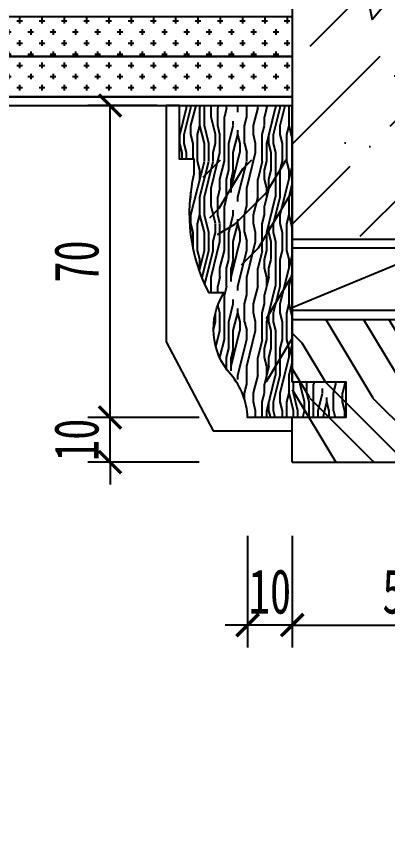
# Model space of a CAD drawing. Header units: millimetres. Extents: x 51249 to 2766742, y -599687 to -1280.
# Drawn here: x 63244.4 to 63327.7, y -125941.7 to -125756.3 of the extents above; entities that cross this region are included whole.
import ezdxf

# ---------------------------------------------------------------- set-up
doc = ezdxf.new("R2010")
doc.units = ezdxf.units.MM
doc.header["$LTSCALE"] = 10
doc.header["$PDMODE"] = 3
for name, color, linetype in [('0-bh(填充)', 251, 'Continuous'), ('A-土建墙（含管井、立管）', 6, 'Continuous'), ('D-Detail(节点图层)', 134, 'Continuous'), ('D-节点填充', 250, 'Continuous'), ('D-造型粗线', 4, 'Continuous'), ('D-造型细线', 146, 'Continuous'), ('E-立面填充', 250, 'Continuous'), ('E-立面轮廓线', 4, 'Continuous'), ('E-顶面轮廓线', 4, 'Continuous'), ('P-门套', 3, 'Continuous'), ('PM-FURN', 7, 'Continuous'), ('W-尺寸', 5, 'Continuous'), ('填充', 8, 'Continuous'), ('完成面-石材', 55, 'Continuous')]:
    doc.layers.add(name, color=color, linetype=linetype)
doc.styles.add('DIM', font='SimSun.ttf', dxfattribs={"width": 0.7})
doc.dimstyles.new('25', dxfattribs={"dimscale": 25, "dimtxt": 2, "dimasz": 1, "dimexe": 1, "dimexo": 1, "dimgap": 0.5, "dimtad": 1, "dimdec": 0, "dimzin": 0, "dimdsep": 46, "dimtxsty": 'DIM', "dimblk": 'ARCHTICK', "dimcen": 0, "dimclrd": 5, "dimclre": 5, "dimclrt": 35, "dimadec": 0, "dimazin": 0, "dimtfac": 0.5, "dimtdec": 0, "dimtix": 1, "dimtmove": 2, "dimatfit": 2, "dimldrblk": 'A', "dimfxl": 0, "dimtolj": 1, "dimtzin": 0, "dimlwd": -1, "dimlwe": -1, "dimarcsym": 0})
doc.dimstyles.new('5', dxfattribs={"dimscale": 5, "dimtxt": 2, "dimasz": 1, "dimexe": 1, "dimexo": 1, "dimgap": 0.5, "dimtad": 1, "dimdec": 0, "dimrnd": 5, "dimzin": 0, "dimdsep": 46, "dimtxsty": 'DIM', "dimblk": 'ARCHTICK', "dimcen": 0, "dimclrd": 5, "dimclre": 5, "dimclrt": 35, "dimadec": 0, "dimazin": 0, "dimtfac": 0.5, "dimtdec": 0, "dimtix": 1, "dimtmove": 2, "dimatfit": 2, "dimldrblk": 'A', "dimfxl": 0, "dimtolj": 1, "dimtzin": 0, "dimlwd": -1, "dimlwe": -1, "dimarcsym": 0})

# ---------------------------------------------------------------- blocks, each defined once
blk = doc.blocks.new('A$C2AE5601B')
at = {"layer": 'E-立面填充', "ltscale": 0.15}
h = blk.add_hatch(dxfattribs=at)
h.set_pattern_fill('PANEL', color=256, scale=20, style=0, pattern_type=2)
h.set_pattern_definition([(0, (124361.177, -14776.057), (0, 20), [4, -6, 2, -8]), (0, (124375.177, -14775.557), (0, 20), [4, -16]), (0, (124373.177, -14774.557), (0, 20), [2, -18]), (0, (124362.177, -14774.057), (0, 20), [1, -14, 1, -4]), (0, (124369.177, -14773.057), (0, 20), [4, -6, 1, -9]), (0, (124364.177, -14772.557), (0, 20), [3, -17]), (0, (124369.177, -14772.057), (0, 20), [6, -14]), (0, (124363.177, -14771.557), (0, 20), [4, -16]), (0, (124371.177, -14771.057), (0, 20), [10, -10]), (0, (124365.177, -14770.057), (0, 20), [2, -6, 4, -8]), (0, (124379.177, -14769.557), (0, 20), [4, -16]), (0, (124375.177, -14769.057), (0, 20), [2, -18]), (0, (124371.177, -14768.557), (0, 20), [2, -18]), (0, (124361.177, -14768.057), (0, 20), [4, -16]), (0, (124371.177, -14767.557), (0, 20), [4, -16]), (0, (124371.177, -14766.557), (0, 20), [4, -4, 4, -8]), (0, (124367.177, -14765.557), (0, 20), [2, -10, 4, -4]), (0, (124371.177, -14765.057), (0, 20), [6, -14]), (0, (124371.177, -14764.057), (0, 20), [4, -16]), (0, (124363.177, -14763.557), (0, 20), [6, -8, 2, -4]), (0, (124363.177, -14762.557), (0, 20), [10, -10]), (0, (124375.177, -14762.057), (0, 20), [2, -18]), (0, (124369.177, -14761.557), (0, 20), [4, -16]), (0, (124365.177, -14761.057), (0, 20), [2, -8, 2, -8]), (0, (124363.177, -14760.557), (0, 20), [2, -6, 4, -8]), (0, (124367.177, -14760.057), (0, 20), [2, -10, 2, -6]), (0, (124371.177, -14759.557), (0, 20), [6, -14]), (0, (124363.177, -14758.557), (0, 20), [4, -16]), (0, (124373.177, -14758.057), (0, 20), [2, -18]), (0, (124377.177, -14757.557), (0, 20), [2, -18]), (14.0362435, (124375.1767, -14774.557), (20, -7e-10), [2.06, -80.4021105]), (14.0362435, (124377.1767, -14770.057), (20, -7e-10), [2.06, -80.4021105]), (14.0362435, (124375.1767, -14758.057), (20, -7e-10), [2.06, -80.4021105]), (14.0362435, (124369.1767, -14765.557), (20, -7e-10), [2.06, -80.4021105]), (14.0362435, (124373.1767, -14762.557), (20, -7e-10), [2.06, -80.4021105]), (14.0362435, (124375.1767, -14764.057), (20, -7e-10), [2.06, -80.4021105]), (14.0362435, (124365.1767, -14760.557), (20, -7e-10), [2.06, -80.4021105]), (14.0362435, (124373.1767, -14761.557), (20, -7e-10), [2.06, -80.4021105]), (14.0362435, (124377.1767, -14769.057), (20, -7e-10), [4.12, -78.3421105]), (14.0362435, (124375.1767, -14767.557), (20, -7e-10), [4.12, -78.3421105]), (14.0362435, (124375.1767, -14766.557), (20, -7e-10), [4.12, -78.3421105]), (165.9637565, (124369.1767, -14773.057), (-20, -7e-10), [2.06, -4.12, 2.06, -74.2221105]), (165.9637565, (124365.1767, -14770.057), (-20, -7e-10), [2.06, -80.4021105]), (165.9637565, (124365.1767, -14761.057), (-20, -7e-10), [4.12, -78.3421105]), (194.0362435, (124375.1767, -14775.557), (-20, 7e-10), [2.06, -80.4021105]), (345.9637565, (124379.1767, -14775.557), (20, 7e-10), [2.06, -80.4021105]), (345.9637565, (124373.1767, -14768.557), (20, 7e-10), [2.06, -80.4021105]), (345.9637565, (124377.1767, -14765.057), (20, 7e-10), [2.06, -80.4021105]), (345.9637565, (124369.1767, -14763.557), (20, 7e-10), [2.06, -80.4021105]), (345.9637565, (124367.1767, -14761.057), (20, 7e-10), [2.06, -80.4021105]), (345.9637565, (124369.1767, -14760.057), (20, 7e-10), [2.06, -80.4021105]), (345.9637565, (124369.1767, -14763.557), (20, 7e-10), [2.06, -80.4021105]), (345.9637565, (124375.1767, -14760.557), (20, 7e-10), [8.24, -74.2221105]), (345.9637565, (124363.1767, -14774.057), (20, 7e-10), [8.24, -74.2221105]), (345.9637565, (124365.1767, -14772.557), (20, 7e-10), [8.24, -74.2221105]), (345.9637565, (124367.1767, -14771.557), (20, 7e-10), [2.06, -4.12, 4.12, -72.1621105]), (345.9637565, (124367.1767, -14770.057), (20, 7e-10), [4.12, -4.12, 4.12, -70.1021105]), (345.9637565, (124365.1767, -14768.057), (20, 7e-10), [8.24, -74.2221105]), (345.9637565, (124363.1767, -14766.557), (20, 7e-10), [8.24, -74.2221105]), (345.9637565, (124363.1767, -14765.557), (20, 7e-10), [8.24, -74.2221105]), (345.9637565, (124377.1767, -14759.557), (20, 7e-10), [2.06, -80.4021105]), (345.9637675, (124379.1767, -14757.557), (20, 3.84e-06), [4.12, -78.3421105]), (345.9637675, (124367.1767, -14758.557), (20, 3.84e-06), [4.12, -78.3421105]), (345.9637575, (124365.1767, -14776.057), (20, 3.5e-07), [8.24, -74.2221105]), (345.9637575, (124377.1767, -14762.057), (20, 3.5e-07), [6.18, -76.2821105]), (345.9637575, (124379.1767, -14763.557), (20, 3.5e-07), [12.36, -70.1021105])])
h.paths.add_polyline_path([(73, 37.31), (61, 37.31), (61, 33.97), (57.67, 33.97, 0.180635), (31, 30.65), (31, 27.32, 0.333169), (12.64, 25.77, -0.167877), (3, 22), (3, 12), (3, 0), (11, 0), (11, 12), (73, 12)])
at = {"color": 2}
blk.add_lwpolyline([(3, 12), (3, 22, 0.167877), (12.64, 25.77, -0.333169), (31, 27.32), (31, 30.65, -0.180635), (57.67, 33.97), (61, 33.97), (61, 37.31), (73, 37.31), (73, 12), (11, 12), (11, 0), (3, 0), (3, 12), (3, 22)], format="xyb", dxfattribs=at)
at = {"layer": 'PM-FURN', "color": 8}
blk.add_lwpolyline([(73, 37.31), (73, 40.31), (20, 40.31), (0, 29.74), (0, 12)], dxfattribs=at)
at = {"layer": '完成面-石材'}
blk.add_lwpolyline([(11, 12), (73, 12)], dxfattribs=at)
blk = doc.blocks.new('sssd2')
at = {"layer": '0-bh(填充)', "color": 1, "ltscale": 0.15, "xscale": -1, "rotation": 270}
blk.add_blockref('A$C2AE5601B', (-93771.33, -23051.41), dxfattribs=at)
blk = doc.blocks.new('*U91')
at = {"layer": 'D-节点填充'}
h = blk.add_hatch(dxfattribs=at)
h.set_pattern_fill('CROSS,_O', color=256, scale=10)
h.set_pattern_definition([(0, (319.505, 412.277), (2.5, 2.5), [1.25, -3.75]), (90, (320.13, 411.652), (-2.5, 2.5), [1.25, -3.75])])
h.paths.add_polyline_path([(0, 9), (0, 0), (176.16, 0), (176.16, 9)])
blk.add_lwpolyline([(0, 9), (0, 0), (176.16, 0), (176.16, 9)], close=True)
blk = doc.blocks.new('_ArchTick')
at = {"color": 0, "linetype": 'ByBlock', "const_width": 0.15}
blk.add_lwpolyline([(-0.5, -0.5), (0.5, 0.5)], dxfattribs=at)
blk = doc.blocks.new('*D100')
at = {"layer": 'Defpoints', "color": 0, "ltscale": 0.15}
for p in [(63306.28, -125856.32), (63356.28, -125856.32), (63356.28, -125892.9)]:
    blk.add_point(p, dxfattribs=at)
at = {"layer": 'W-尺寸', "color": 5, "ltscale": 0.15}
for p, q in [((63306.28, -125872.9), (63306.28, -125897.9)), ((63356.28, -125872.9), (63356.28, -125897.9)), ((63306.28, -125892.9), (63356.28, -125892.9))]:
    blk.add_line(p, q, dxfattribs=at)
at = {"layer": 'W-尺寸', "color": 5, "ltscale": 0.15, "xscale": 5, "yscale": 5, "zscale": 5, "rotation": 180}
blk.add_blockref('_ArchTick', (63306.28, -125892.9), dxfattribs=at)
at = {"layer": 'W-尺寸', "color": 5, "ltscale": 0.15, "xscale": 5, "yscale": 5, "zscale": 5}
blk.add_blockref('_ArchTick', (63356.28, -125892.9), dxfattribs=at)
at = {"layer": 'W-尺寸', "color": 35, "ltscale": 0.15, "insert": (63331.28, -125885.4), "char_height": 10, "attachment_point": 5, "style": 'DIM'}
blk.add_mtext('\\A1;50', dxfattribs=at)
blk = doc.blocks.new('A')
for p, q in [((-1.4351, 1.1477), (-1.0896, 1.4375)), ((-1.0896, 1.4375), (0, 0)), ((-1.4351, 1.1477), (-0.3688, 0)), ((-0.3688, 0), (-2.1271, 0)), ((-1.4351, -1.1477), (-0.3688, 0)), ((-1.0896, -1.4375), (0, 0)), ((-1.4351, -1.1477), (-1.0896, -1.4375))]:
    blk.add_line(p, q)
for points in [[(-1.4351, 1.1477), (-1.0896, 1.4375), (-0.3688, 0), (0, 0)], [(-1.4351, -1.1477), (-1.0896, -1.4375), (-0.3688, 0), (0, 0)]]:
    blk.add_solid(points)
blk = doc.blocks.new('*D101')
at = {"layer": 'Defpoints', "color": 0, "ltscale": 0.15}
for p in [(63296.27, -125854.18), (63306.28, -125856.32), (63296.27, -125892.9)]:
    blk.add_point(p, dxfattribs=at)
at = {"layer": 'W-尺寸', "color": 5, "ltscale": 0.15}
for p, q in [((63296.27, -125872.9), (63296.27, -125897.9)), ((63306.28, -125872.9), (63306.28, -125897.9)), ((63296.27, -125892.9), (63291.27, -125892.9)), ((63306.28, -125892.9), (63296.27, -125892.9)), ((63306.28, -125892.9), (63311.28, -125892.9))]:
    blk.add_line(p, q, dxfattribs=at)
at = {"layer": 'W-尺寸', "color": 5, "ltscale": 0.15, "xscale": 5, "yscale": 5, "zscale": 5}
blk.add_blockref('_ArchTick', (63296.27, -125892.9), dxfattribs=at)
at = {"layer": 'W-尺寸', "color": 5, "ltscale": 0.15, "xscale": 5, "yscale": 5, "zscale": 5, "rotation": 180}
blk.add_blockref('_ArchTick', (63306.28, -125892.9), dxfattribs=at)
at = {"layer": 'W-尺寸', "color": 35, "ltscale": 0.15, "insert": (63301.28, -125885.4), "char_height": 10, "attachment_point": 5, "style": 'DIM'}
blk.add_mtext('\\A1;10', dxfattribs=at)
blk = doc.blocks.new('*D103')
at = {"layer": 'Defpoints', "color": 0, "ltscale": 0.15}
for p in [(63265.41, -125846.32), (63306.27, -125846.32), (63306.27, -125856.32)]:
    blk.add_point(p, dxfattribs=at)
at = {"layer": 'W-尺寸', "color": 5, "ltscale": 0.15}
for p, q in [((63265.41, -125846.32), (63265.41, -125841.32)), ((63285.41, -125846.32), (63260.41, -125846.32)), ((63265.41, -125856.32), (63265.41, -125846.32)), ((63285.41, -125856.32), (63260.41, -125856.32)), ((63265.41, -125856.32), (63265.41, -125861.32))]:
    blk.add_line(p, q, dxfattribs=at)
at = {"layer": 'W-尺寸', "color": 5, "ltscale": 0.15, "xscale": 5, "yscale": 5, "zscale": 5}
for p, rotation in [((63265.41, -125846.32), 270), ((63265.41, -125856.32), 90)]:
    blk.add_blockref('_ArchTick', p, dxfattribs=dict(at, rotation=rotation))
at = {"layer": 'W-尺寸', "color": 35, "ltscale": 0.15, "insert": (63257.91, -125851.32), "char_height": 10, "attachment_point": 5, "rotation": 90, "style": 'DIM'}
blk.add_mtext('\\A1;10', dxfattribs=at)
blk = doc.blocks.new('*D104')
at = {"layer": 'Defpoints', "color": 0, "ltscale": 0.15}
for p in [(63265.41, -125776.32), (63280.97, -125776.32), (63306.27, -125846.32)]:
    blk.add_point(p, dxfattribs=at)
at = {"layer": 'W-尺寸', "color": 5, "ltscale": 0.15}
for p, q in [((63275.97, -125776.32), (63260.41, -125776.32)), ((63265.41, -125846.32), (63265.41, -125776.32)), ((63285.41, -125846.32), (63260.41, -125846.32))]:
    blk.add_line(p, q, dxfattribs=at)
at = {"layer": 'W-尺寸', "color": 5, "ltscale": 0.15, "xscale": 5, "yscale": 5, "zscale": 5}
for p, rotation in [((63265.41, -125776.32), 90), ((63265.41, -125846.32), 270)]:
    blk.add_blockref('_ArchTick', p, dxfattribs=dict(at, rotation=rotation))
at = {"layer": 'W-尺寸', "color": 35, "ltscale": 0.15, "insert": (63257.91, -125811.32), "char_height": 10, "attachment_point": 5, "rotation": 90, "style": 'DIM'}
blk.add_mtext('\\A1;70', dxfattribs=at)
blk = doc.blocks.new('*D1063')
at = {"layer": 'D-Detail(节点图层)', "color": 5, "ltscale": 0.15}
for p, q in [((2766616.97, -121582.06), (2766741.97, -121582.06)), ((2766716.97, -121582.06), (2766716.97, -599673.13)), ((2766698.33, -599673.13), (2766741.97, -599673.13))]:
    blk.add_line(p, q, dxfattribs=at)
at = {"layer": 'Defpoints', "color": 0, "ltscale": 0.15}
for p in [(55453.76, -121582.06), (2766673.33, -599673.13), (2766716.97, -599673.13)]:
    blk.add_point(p, dxfattribs=at)
at = {"layer": 'D-Detail(节点图层)', "color": 5, "ltscale": 0.15, "xscale": 25, "yscale": 25, "zscale": 25}
for p, rotation in [((2766716.97, -121582.06), 90), ((2766716.97, -599673.13), 270)]:
    blk.add_blockref('_ArchTick', p, dxfattribs=dict(at, rotation=rotation))
at = {"layer": 'D-Detail(节点图层)', "color": 35, "ltscale": 0.15, "insert": (2766679.47, -360627.6), "char_height": 50, "attachment_point": 5, "rotation": 90, "style": 'DIM'}
blk.add_mtext('\\A1;478091', dxfattribs=at)

msp = doc.modelspace()

# ---------------------------------------------------------------- hatches: boundary and pattern name
at = {"layer": 'D-节点填充'}
h = msp.add_hatch(dxfattribs=at)
h.set_pattern_fill('ANSI36', color=256, scale=8, style=0)
h.set_pattern_definition([(225, (380322.253, -247418.566), (-6.7351921, -24.69570433), [31.75, -6.35, 0, -6.35])])
h.paths.add_polyline_path([(63583.43, -125304.32), (63583.43, -125184.32), (63113.76, -125184.32), (63113.76, -125304.32), (63306.27, -125304.32), (63306.27, -125806.32), (63406.27, -125806.32), (63406.27, -125304.32)])
h = msp.add_hatch(dxfattribs=at)
h.set_pattern_fill('AR-CONC', color=256, scale=0.6, style=0)
h.set_pattern_definition([(230, (63839.3, -125003.31), (-109.311, 9.5635), [11.43, -125.73]), (175, (63839.3, -125003.31), (21.146, -114.634), [9.144, -100.584]), (280.451, (63830.19, -125002.52), (-88.166, -105.07), [9.714, -106.854]), (226.184, (63839.3, -125033.8), (-162.647, 25.225), [17.145, -188.595]), (276.636, (63825.74, -125031.69), (-142.443, -148.455), [14.57, -160.28]), (171.184, (63839.3, -125033.8), (-142.443, -148.455), [13.716, -150.876]), (201, (63824.06, -125026.17), (-90.969, 61.359), [11.43, -125.73]), (146, (63824.06, -125026.17), (-37.081, -110.513), [9.144, -100.584]), (251.451, (63816.48, -125021.06), (-128.05, -49.154), [9.714, -106.854]), (217.5, (63839.296, -125003.314), (-1.8532, -50.733), [0, -99.3648, 0, -102.108, 0, -100.965]), (187.5, (63839.296, -125003.314), (-40.0918, -60.1083), [0, -58.2168, 0, -97.0788, 0, -38.481]), (147.5, (63873.28, -125003.314), (-81.3544, 3.4372), [0, -38.1, 0, -118.872, 0, -157.734]), (137.5, (63888.52, -125003.314), (-88.8775, -15.256), [0, -49.53, 0, -78.943, 0, -112.014])])
h.paths.add_polyline_path([(63583.43, -125304.32), (63583.43, -125184.32), (63113.76, -125184.32), (63113.76, -125304.32), (63306.27, -125304.32), (63306.27, -125806.32), (63406.27, -125806.32), (63406.27, -125304.32)])
at = {"layer": 'D-节点填充', "ltscale": 0.15}
h = msp.add_hatch(dxfattribs=at)
h.set_pattern_fill('PANEL', color=256, scale=100, angle=-45, style=0, pattern_type=2)
h.set_pattern_definition([(85, (63286.27, -125838.32), (99.62, -8.72), [20, -30, 10, -40]), (45, (63337.54, -125790.59), (70.71, -70.71), [20, -80]), (45, (63334, -125801.2), (70.71, -70.71), [10, -90]), (45, (63296.88, -125841.85), (70.71, -70.71), [5, -70, 5, -20]), (45, (63325.17, -125820.64), (70.71, -70.71), [20, -30, 5, -45]), (45, (63309.26, -125840.09), (70.71, -70.71), [15, -85]), (45, (63328.7, -125824.18), (70.71, -70.71), [30, -70]), (45, (63309.26, -125847.16), (70.71, -70.71), [20, -80]), (45, (63339.31, -125820.64), (70.71, -70.71), [50, -50]), (45, (63321.63, -125845.39), (70.71, -70.71), [10, -30, 20, -40]), (45, (63372.9, -125797.66), (70.71, -70.71), [20, -80]), (45, (63360.52, -125813.57), (70.71, -70.71), [10, -90]), (45, (63348.15, -125829.48), (70.71, -70.71), [10, -90]), (45, (63314.56, -125866.6), (70.71, -70.71), [20, -80]), (45, (63351.68, -125833.02), (70.71, -70.71), [20, -80]), (45, (63355.22, -125836.55), (70.71, -70.71), [20, -20, 20, -40]), (45, (63344.61, -125854.23), (70.71, -70.71), [10, -50, 20, -20]), (45, (63360.52, -125841.85), (70.71, -70.71), [30, -70]), (45, (63364.06, -125845.39), (70.71, -70.71), [20, -80]), (45, (63337.54, -125875.44), (70.71, -70.71), [30, -40, 10, -20]), (45, (63341.08, -125878.98), (70.71, -70.71), [50, -50]), (45, (63385.27, -125838.32), (70.71, -70.71), [10, -90]), (45, (63365.82, -125861.3), (70.71, -70.71), [20, -80]), (45, (63353.45, -125877.21), (70.71, -70.71), [10, -40, 10, -40]), (45, (63348.15, -125886.05), (70.71, -70.71), [10, -30, 20, -40]), (45, (63364.06, -125873.67), (70.71, -70.71), [10, -50, 10, -30]), (45, (63379.97, -125861.3), (70.71, -70.71), [30, -70]), (45, (63355.22, -125893.12), (70.71, -70.71), [20, -80]), (45, (63392.34, -125859.53), (70.71, -70.71), [10, -90]), (45, (63408.25, -125847.16), (70.71, -70.71), [10, -90]), (30.964, (63341.075, -125794.125), (70.711, 70.711), [10.3, -402.01]), (30.964, (63364.056, -125802.964), (70.711, 70.711), [10.3, -402.01]), (30.964, (63399.412, -125852.461), (70.7107, 70.7107), [10.3, -402.01]), (30.964, (63351.682, -125847.158), (70.711, 70.711), [10.3, -402.01]), (30.964, (63376.43, -125843.623), (70.7107, 70.7107), [10.3, -402.01]), (30.964, (63378.198, -125831.248), (70.7107, 70.7107), [10.3, -402.01]), (30.964, (63355.218, -125878.978), (70.7107, 70.7107), [10.3, -402.01]), (30.964, (63379.966, -125847.158), (70.7107, 70.7107), [10.3, -402.01]), (30.964, (63367.592, -125806.5), (70.711, 70.711), [20.6, -391.71]), (30.964, (63365.824, -125818.874), (70.711, 70.711), [20.6, -391.71]), (30.964, (63369.36, -125822.41), (70.711, 70.711), [20.6, -391.71]), (239.036, (63325.165, -125820.642), (-70.711, -70.711), [10.3, -20.6, 10.3, -371.111]), (239.036, (63321.63, -125845.39), (-70.711, -70.711), [10.3, -402.01]), (239.036, (63353.45, -125877.21), (-70.7107, -70.7107), [20.6, -391.71]), (210.964, (63337.54, -125790.59), (-70.711, -70.711), [10.3, -402.01]), (59.036, (63351.682, -125776.447), (70.711, 70.711), [10.3, -402.01]), (59.036, (63355.218, -125822.41), (70.711, 70.711), [10.3, -402.01]), (59.036, (63381.734, -125820.642), (70.7107, 70.7107), [10.3, -402.01]), (59.036, (63358.753, -125854.23), (70.7107, 70.7107), [10.3, -402.01]), (59.036, (63360.52, -125870.14), (70.7107, 70.7107), [10.3, -402.01]), (59.036, (63371.127, -125866.604), (70.7107, 70.7107), [10.3, -402.01]), (59.036, (63358.753, -125854.23), (70.7107, 70.7107), [10.3, -402.01]), (59.036, (63390.573, -125843.623), (70.7107, 70.7107), [41.2, -371.11]), (59.036, (63300.417, -125838.32), (70.711, 70.711), [41.2, -371.11]), (59.036, (63312.79, -125836.551), (70.711, 70.711), [41.2, -371.11]), (59.036, (63323.398, -125833.016), (70.711, 70.711), [10.3, -20.6, 20.6, -360.811]), (59.036, (63328.7, -125838.32), (70.711, 70.711), [20.6, -20.6, 20.6, -350.511]), (59.036, (63328.7, -125852.461), (70.711, 70.711), [41.2, -371.11]), (59.036, (63326.933, -125864.836), (70.711, 70.711), [41.2, -371.11]), (59.036, (63330.469, -125868.371), (70.711, 70.711), [41.2, -371.11]), (59.036, (63401.18, -125840.087), (70.7107, 70.7107), [10.3, -402.01]), (59.036, (63415.322, -125840.087), (70.7107, 70.7107), [20.6, -391.71]), (59.036, (63369.36, -125878.978), (70.7107, 70.7107), [20.6, -391.71]), (59.036, (63300.417, -125824.177), (70.71, 70.71), [41.2, -371.11]), (59.036, (63392.34, -125831.248), (70.7107, 70.7107), [30.9, -381.41]), (59.036, (63394.108, -125818.874), (70.7107, 70.7107), [61.8, -350.51])])
edge = h.paths.add_edge_path()
edge.add_line((63294.87, -125810.8), (63294.87, -125807.99))
edge.add_line((63294.87, -125807.99), (63290.87, -125807.99))
edge.add_line((63290.87, -125807.99), (63286.27, -125798.3))
edge.add_line((63286.27, -125798.3), (63286.27, -125788.46))
edge.add_line((63286.27, -125788.46), (63306.27, -125788.46))
edge.add_line((63306.27, -125788.46), (63306.27, -125838.32))
edge.add_line((63306.27, -125838.32), (63297.99, -125838.32))
edge.add_arc((63297.99, -125835.19), 3.13, 90, 270, ccw=False)
edge.add_line((63297.99, -125832.07), (63297.99, -125827.07))
edge.add_line((63297.99, -125827.07), (63294.87, -125827.07))
edge.add_line((63294.87, -125827.07), (63294.87, -125810.8))
h = msp.add_hatch(dxfattribs=at)
h.set_pattern_fill('PANEL', color=256, scale=100, angle=-45, style=0, pattern_type=2)
h.set_pattern_definition([(275, (63271.28, -125824.32), (99.62, 8.716), [20, -30, 10, -40]), (315, (63322.54, -125872.05), (70.71, 70.71), [20, -80]), (315, (63319.01, -125861.44), (70.71, 70.71), [10, -90]), (315, (63281.88, -125820.78), (70.71, 70.71), [5, -70, 5, -20]), (315, (63310.17, -125842), (70.71, 70.71), [20, -30, 5, -45]), (315, (63294.26, -125822.55), (70.71, 70.71), [15, -85]), (315, (63313.7, -125838.46), (70.71, 70.71), [30, -70]), (315, (63294.26, -125815.48), (70.71, 70.71), [20, -80]), (315, (63324.31, -125842), (70.71, 70.71), [50, -50]), (315, (63306.63, -125817.25), (70.71, 70.71), [10, -30, 20, -40]), (315, (63357.9, -125864.98), (70.71, 70.71), [20, -80]), (315, (63345.52, -125849.07), (70.71, 70.71), [10, -90]), (315, (63333.15, -125833.16), (70.71, 70.71), [10, -90]), (315, (63299.56, -125796.04), (70.71, 70.71), [20, -80]), (315, (63336.68, -125829.62), (70.71, 70.71), [20, -80]), (315, (63340.22, -125826.09), (70.71, 70.71), [20, -20, 20, -40]), (315, (63329.61, -125808.41), (70.71, 70.71), [10, -50, 20, -20]), (315, (63345.52, -125820.78), (70.71, 70.71), [30, -70]), (315, (63349.06, -125817.25), (70.71, 70.71), [20, -80]), (315, (63322.54, -125787.2), (70.71, 70.71), [30, -40, 10, -20]), (315, (63326.08, -125783.66), (70.71, 70.71), [50, -50]), (315, (63370.27, -125824.32), (70.71, 70.71), [10, -90]), (315, (63350.83, -125801.34), (70.71, 70.71), [20, -80]), (315, (63338.45, -125785.43), (70.71, 70.71), [10, -40, 10, -40]), (315, (63333.15, -125776.59), (70.71, 70.71), [10, -30, 20, -40]), (315, (63349.06, -125788.96), (70.71, 70.71), [10, -50, 10, -30]), (315, (63364.97, -125801.34), (70.71, 70.71), [30, -70]), (315, (63340.22, -125769.52), (70.71, 70.71), [20, -80]), (315, (63377.34, -125803.11), (70.71, 70.71), [10, -90]), (315, (63393.25, -125815.48), (70.71, 70.71), [10, -90]), (329.036, (63326.076, -125868.514), (70.7107, -70.7107), [10.3, -402.01]), (329.036, (63349.057, -125859.675), (70.711, -70.711), [10.3, -402.01]), (329.036, (63384.413, -125810.177), (70.711, -70.711), [10.3, -402.01]), (329.036, (63336.683, -125815.48), (70.711, -70.711), [10.3, -402.01]), (329.036, (63361.432, -125819.016), (70.711, -70.711), [10.3, -402.01]), (329.036, (63363.2, -125831.39), (70.711, -70.711), [10.3, -402.01]), (329.036, (63340.218, -125783.66), (70.7107, -70.7107), [10.3, -402.01]), (329.036, (63364.967, -125815.48), (70.711, -70.711), [10.3, -402.01]), (329.036, (63352.593, -125856.14), (70.711, -70.711), [20.6, -391.71]), (329.036, (63350.825, -125843.765), (70.711, -70.711), [20.6, -391.71]), (329.036, (63354.36, -125840.23), (70.711, -70.711), [20.6, -391.71]), (120.964, (63310.166, -125841.997), (-70.7107, 70.7107), [10.3, -20.6, 10.3, -371.111]), (120.964, (63306.63, -125817.249), (-70.7107, 70.7107), [10.3, -402.01]), (120.964, (63338.45, -125785.429), (-70.7107, 70.7107), [20.6, -391.71]), (149.036, (63322.54, -125872.05), (-70.7107, 70.7107), [10.3, -402.01]), (300.964, (63336.683, -125886.191), (70.7107, -70.7107), [10.3, -402.01]), (300.964, (63340.218, -125840.23), (70.711, -70.711), [10.3, -402.01]), (300.964, (63366.735, -125841.997), (70.711, -70.711), [10.3, -402.01]), (300.964, (63343.754, -125808.41), (70.711, -70.711), [10.3, -402.01]), (300.964, (63345.522, -125792.5), (70.711, -70.711), [10.3, -402.01]), (300.964, (63356.128, -125796.035), (70.711, -70.711), [10.3, -402.01]), (300.964, (63343.754, -125808.41), (70.711, -70.711), [10.3, -402.01]), (300.964, (63375.574, -125819.016), (70.711, -70.711), [41.2, -371.11]), (300.964, (63285.418, -125824.32), (70.7107, -70.7107), [41.2, -371.11]), (300.964, (63297.792, -125826.087), (70.7107, -70.7107), [41.2, -371.11]), (300.964, (63308.399, -125829.623), (70.7107, -70.7107), [10.3, -20.6, 20.6, -360.811]), (300.964, (63313.702, -125824.32), (70.7107, -70.7107), [20.6, -20.6, 20.6, -350.511]), (300.964, (63313.702, -125810.177), (70.7107, -70.7107), [41.2, -371.11]), (300.964, (63311.934, -125797.803), (70.7107, -70.7107), [41.2, -371.11]), (300.964, (63315.47, -125794.268), (70.7107, -70.7107), [41.2, -371.11]), (300.964, (63386.18, -125822.552), (70.711, -70.711), [10.3, -402.01]), (300.964, (63400.323, -125822.552), (70.7107, -70.7107), [20.6, -391.71]), (300.964, (63354.36, -125783.66), (70.711, -70.7107), [20.6, -391.71]), (300.964, (63285.418, -125838.462), (70.7107, -70.7107), [41.2, -371.11]), (300.964, (63377.342, -125831.39), (70.711, -70.711), [30.9, -381.41]), (300.964, (63379.11, -125843.765), (70.711, -70.711), [61.8, -350.51])])
h.paths.add_polyline_path([(63306.27, -125824.32), (63306.27, -125856.32), (63356.28, -125856.32), (63356.28, -125844.32), (63406.27, -125844.32), (63406.27, -125824.32)])

# ---------------------------------------------------------------- linework, layer by layer
at = {"color": 8}
msp.add_line((63338.59, -125808.32), (63306.27, -125821.69), dxfattribs=at)
at = {"layer": 'A-土建墙（含管井、立管）', "color": 6}
msp.add_lwpolyline([(63306.27, -125304.32), (63306.27, -125806.32), (63406.27, -125806.32), (63406.27, -125304.32)], dxfattribs=at)
at = {"layer": 'D-造型粗线', "ltscale": 0.15}
for p, q in [((63306.27, -125838.32), (63306.27, -125806.32)), ((63306.27, -125856.32), (63306.27, -125846.32))]:
    msp.add_line(p, q, dxfattribs=at)
for points in [[(63306.28, -125856.32), (63306.27, -125856.32)], [(63306.27, -125856.32), (63356.28, -125856.32)]]:
    msp.add_lwpolyline(points, dxfattribs=at)
at = {"layer": 'D-造型细线', "color": 44}
msp.add_line((63306.27, -125824.32), (63406.27, -125824.32), dxfattribs=at)
at = {"layer": 'D-造型细线'}
for points in [[(63130.12, -125756.32), (63306.28, -125756.32)], [(63130.12, -125765.32), (63306.28, -125765.32)], [(63130.12, -125774.32), (63306.28, -125774.32)]]:
    msp.add_lwpolyline(points, dxfattribs=at)
at = {"layer": 'E-立面轮廓线'}
msp.add_line((63130.12, -125776.32), (63306.28, -125776.32), dxfattribs=at)
at = {"layer": 'E-顶面轮廓线'}
msp.add_lwpolyline([(63130.12, -125776.32), (63306.28, -125776.32)], dxfattribs=at)
at = {"layer": '填充', "linetype": 'ByBlock'}
for p, q in [((63406.28, -125808.32), (63306.27, -125808.32)), ((63406.28, -125822.32), (63306.27, -125822.32))]:
    msp.add_line(p, q, dxfattribs=at)

# ---------------------------------------------------------------- block references
at = {"layer": 'D-造型细线', "xscale": -1, "rotation": 180}
for p in [(63130.12, -125756.32), (63130.12, -125765.32)]:
    msp.add_blockref('*U91', p, dxfattribs=at)
at = {"layer": 'P-门套', "color": 35, "extrusion": (0, 0, -1), "zscale": -1}
msp.add_blockref('sssd2', (30453.05, -102797.91), dxfattribs=at)

# ---------------------------------------------------------------- dimensions: what is measured, and where the dimension line sits
at = {"layer": 'D-Detail(节点图层)', "color": 251, "ltscale": 0.15}
dim = msp.add_linear_dim(base=(2766716.97, -599673.13), p1=(55453.76, -121582.06), p2=(2766673.33, -599673.13), angle=90, dimstyle='25', dxfattribs=at)
dim.commit()
dim.dimension.update_dxf_attribs({"geometry": '*D1063', "text_midpoint": (2766679.47, -360627.6)})
at = {"layer": 'W-尺寸', "color": 1, "ltscale": 0.15}
for base, p1, p2, picture, middle in [((63265.41, -125776.32), (63306.27, -125846.32), (63280.97, -125776.32), '*D104', (63257.91, -125811.32)), ((63265.41, -125846.32), (63306.27, -125856.32), (63306.27, -125846.32), '*D103', (63257.91, -125851.32))]:
    dim = msp.add_linear_dim(base=base, p1=p1, p2=p2, angle=90, dimstyle='5', dxfattribs=at)
    dim.commit()
    dim.dimension.update_dxf_attribs({"geometry": picture, "text_midpoint": middle})
for base, p2, picture, middle in [((63296.27, -125892.9), (63296.27, -125854.18), '*D101', (63301.28, -125885.4)), ((63356.28, -125892.9), (63356.28, -125856.32), '*D100', (63331.28, -125885.4))]:
    dim = msp.add_linear_dim(base=base, p1=(63306.28, -125856.32), p2=p2, dimstyle='5', dxfattribs=at)
    dim.commit()
    dim.dimension.update_dxf_attribs({"geometry": picture, "text_midpoint": middle})

doc.saveas('drawing.dxf')
